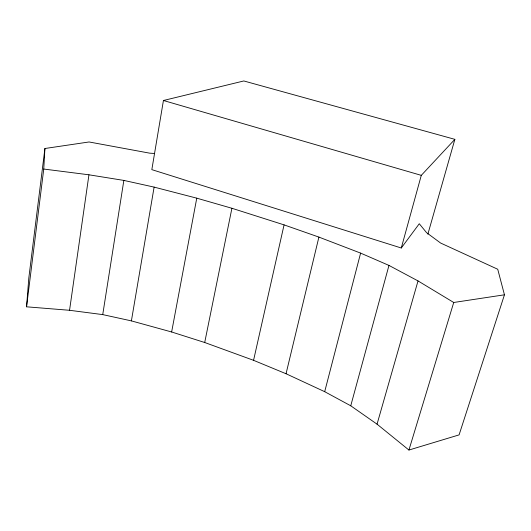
<?xml version="1.0" encoding="UTF-8"?>
<svg xmlns="http://www.w3.org/2000/svg" width="531" height="531" viewBox="0 0 531 531"><rect width="100%" height="100%" fill="white"/><g stroke="black" fill="none" stroke-linecap="round" stroke-linejoin="round"><path stroke-width="0.8" d="M427.867 234.171L454.861 139.341L243.809 80.958L163.435 100.498L151.833 169.641L401.283 247.997L419.278 223.743L426.559 232.651L440.617 243.039L497.733 269.25L504.45 294.805L459.089 434.889L408.93 450.042L377.05 424.163L350.752 405.797L324.693 391.686L286.043 373.744L253.566 360.317L204.707 342.508L171.639 331.981L131.396 320.89L102.735 314.611L69.548 310.29L26.55 306.812L43.754 169.044L44.916 148.501L89.069 141.969L149.715 153.167L154.601 153.479M26.55 306.812L28.807 278.065L44.916 148.501M69.548 310.29L88.942 174.799L43.754 169.044M102.735 314.611L123.849 180.414L88.942 174.799M131.396 320.89L154.116 187.111L123.849 180.414M171.639 331.981L196.762 198.163L154.116 187.111M204.707 342.508L231.914 208.271L196.762 198.163M253.566 360.317L284.065 224.879L231.914 208.271M286.043 373.744L318.905 237.098L284.065 224.879M324.693 391.686L360.615 253.108L318.905 237.098M350.752 405.797L388.964 265.414L360.615 253.108M401.283 247.997L421.289 175.356L454.861 139.341M377.05 424.163L418.023 280.919L388.964 265.414M408.93 450.042L453.726 302.484L504.45 294.805M163.435 100.498L421.289 175.356M418.023 280.919L453.726 302.484"/></g></svg>
